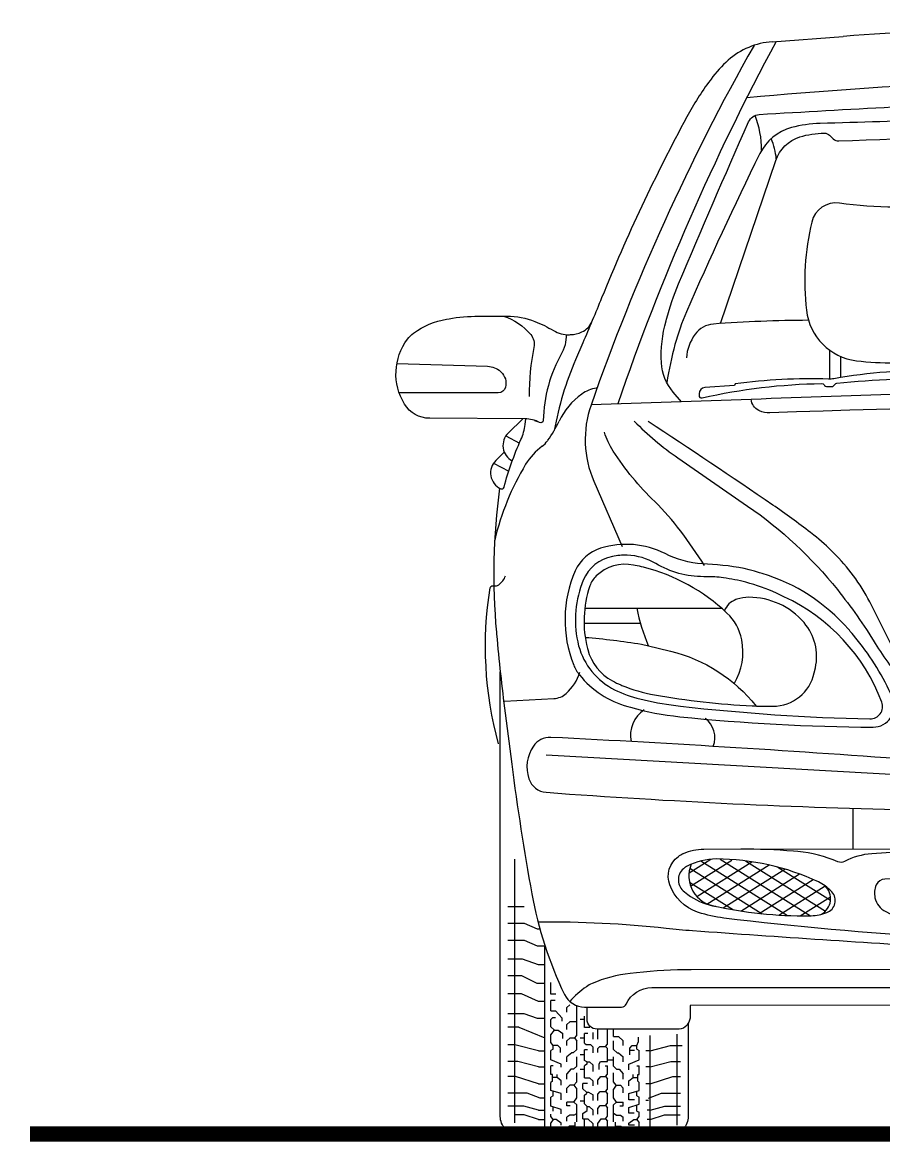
# Model space of a CAD drawing. Header units: millimetres. Extents: x -2250 to 8913, y -2502 to 1972.
# Drawn here: x -2250 to -1131, y 511 to 1965 of the extents above; entities that cross this region are included whole.
import ezdxf

# ---------------------------------------------------------------- set-up
doc = ezdxf.new("R2010")
doc.units = ezdxf.units.MM
doc.layers.add('interni', color=1, linetype='Continuous')

msp = doc.modelspace()

# ---------------------------------------------------------------- linework, layer by layer
for p, q in [((-1276.1, 1940.2), (-1183.7, 1947.1)), ((-1503.4, 1490.4), (-1504.5, 1490.3)), ((-1584.6, 1448.3), (-1579.7, 1446.6)), ((-1567.3, 1422.5), (-1567.8, 1421.8))]:
    msp.add_line(p, q)
at = {"color": 1}
for p, q in [((-1621.8, 1428.3), (-1604.1, 1418.9)), ((-1637.8, 1392.7), (-1618.1, 1382.3)), ((-1569.6, 1014), (-1071.4, 985.9)), ((-1171.2, 944.4), (-1171.1, 891.6))]:
    msp.add_line(p, q, dxfattribs=at)
at = {"color": 30}
for p, q in [((-1519.4, 1204.2), (-1341.8, 1204.4)), ((-1520.3, 1185), (-1447.2, 1185.1)), ((-1610.4, 535.7), (-1610.4, 878.3)), ((-1384, 860.4), (-1355.6, 878.3)), ((-1381.9, 843.4), (-1328.6, 876.9)), ((-1374.1, 830), (-1302.5, 875)), ((-1368.8, 876), (-1256.1, 805.1)), ((-1343.7, 878.5), (-1226.4, 804.7)), ((-1310.8, 876.2), (-1206.8, 810.8)), ((-1382.9, 866.5), (-1289, 807.5)), ((-1361, 819.9), (-1280.1, 870.8)), ((-1339.7, 815), (-1259.6, 865.4)), ((-1316.9, 811), (-1240.6, 859.1)), ((-1268.7, 868), (-1200.3, 824.9)), ((-1383.2, 848.4), (-1326.1, 812.5)), ((-1292.8, 807.9), (-1222.8, 851.9)), ((-1267.2, 805.7), (-1207.1, 843.5)), ((-1239.6, 804.7), (-1200.3, 829.4)), ((-1619.2, 817), (-1598, 817)), ((-1619.2, 795.2), (-1598, 795.2)), ((-1598, 795.2), (-1581.3, 788)), ((-1581.3, 788), (-1577.9, 788)), ((-1619.2, 773.2), (-1598, 773.2)), ((-1598, 773.2), (-1581.3, 765.9)), ((-1581.3, 765.9), (-1571.2, 765.9)), ((-1571.1, 529), (-1571.1, 765.5)), ((-1619.2, 748.9), (-1600.5, 748.9)), ((-1600.5, 748.9), (-1580.1, 741.4)), ((-1619.2, 727.1), (-1601.6, 727.1)), ((-1601.6, 727.1), (-1581.8, 717.4)), ((-1580.1, 741.4), (-1571.1, 741.4)), ((-1581.8, 717.4), (-1571.1, 717.4)), ((-1563.3, 702.8), (-1563.3, 718.3)), ((-1619.2, 704), (-1601.8, 704)), ((-1601.8, 704), (-1580, 693.9)), ((-1556.8, 702.8), (-1563.3, 702.8)), ((-1580, 693.9), (-1571.1, 693.9)), ((-1563.3, 681.4), (-1563.3, 694.7)), ((-1557.7, 694.7), (-1563.3, 694.7)), ((-1538.6, 689.2), (-1542.5, 685.7)), ((-1542.5, 679.4), (-1542.5, 685.7)), ((-1529.8, 649.4), (-1529.8, 688.1)), ((-1619.2, 677.7), (-1598.5, 677.7)), ((-1598.5, 677.7), (-1581.1, 671.9)), ((-1581.1, 671.9), (-1571.1, 671.9)), ((-1563.3, 681.4), (-1557.3, 681.4)), ((-1563.3, 670.2), (-1560.9, 672.8)), ((-1563.3, 660.6), (-1563.3, 670.2)), ((-1560.9, 672.8), (-1557.5, 672.8)), ((-1557.3, 681.4), (-1548.7, 671.9)), ((-1548.7, 667.9), (-1548.7, 671.9)), ((-1525.6, 670.6), (-1519.7, 670.6)), ((-1519.7, 659.7), (-1519.7, 674.3)), ((-1605, 660.1), (-1619.2, 660.1)), ((-1605, 660.1), (-1571.1, 646.3)), ((-1563.3, 660.6), (-1558.8, 656.4)), ((-1563.3, 650.3), (-1558.8, 656.4)), ((-1558.8, 656.4), (-1553.9, 656.4)), ((-1553.9, 656.4), (-1548, 651.8)), ((-1538.6, 666.9), (-1542.5, 663.4)), ((-1542.5, 657.1), (-1542.5, 663.4)), ((-1529.8, 666.9), (-1538.6, 666.9)), ((-1513, 659.7), (-1519.7, 659.7)), ((-1502.5, 644.4), (-1502.5, 657.5)), ((-1489.7, 638), (-1489.7, 657.5)), ((-1482.3, 648), (-1482.3, 657.5)), ((-1563.3, 640.4), (-1563.3, 650.3)), ((-1560.5, 636.2), (-1563.3, 640.4)), ((-1548, 645.6), (-1548, 651.8)), ((-1538.6, 645.9), (-1542.5, 642.4)), ((-1542.5, 636.1), (-1542.5, 642.4)), ((-1532.9, 645.9), (-1538.6, 645.9)), ((-1532.9, 645.9), (-1529.8, 649.4)), ((-1532.9, 645.9), (-1529.8, 642.4)), ((-1529.8, 631), (-1529.8, 642.4)), ((-1525.4, 646.4), (-1519.7, 646.4)), ((-1515.6, 652), (-1519.7, 652)), ((-1519.7, 639.5), (-1519.7, 652)), ((-1508.3, 644.6), (-1508.3, 653.2)), ((-1482.3, 648), (-1475.7, 648)), ((-1482.3, 631), (-1482.3, 642.4)), ((-1475.7, 648), (-1469.5, 642.4)), ((-1469.5, 636.1), (-1469.5, 642.4)), ((-1451.6, 636.2), (-1449.8, 641.3)), ((-1449.8, 641.3), (-1449.8, 647.3)), ((-1434.7, 528.1), (-1434.7, 649.3)), ((-1399.5, 532.6), (-1399.5, 650.8)), ((-1610.4, 637.2), (-1619.2, 637.2)), ((-1579.5, 629.4), (-1610.4, 637.2)), ((-1579.5, 629.4), (-1571.1, 629.4)), ((-1560.5, 631.4), (-1563.3, 629.9)), ((-1563.3, 617.5), (-1563.3, 629.9)), ((-1554.4, 636.2), (-1560.5, 636.2)), ((-1560.5, 631.4), (-1560.5, 636.2)), ((-1551, 632.9), (-1554.4, 636.2)), ((-1551, 627.1), (-1551, 632.9)), ((-1536.4, 626.8), (-1542.5, 621.4)), ((-1534.5, 626.8), (-1536.4, 626.8)), ((-1529.8, 631), (-1534.5, 626.8)), ((-1519.7, 639.5), (-1517.6, 637.7)), ((-1515.8, 630.6), (-1519.7, 630.6)), ((-1519.7, 617), (-1519.7, 630.6)), ((-1517.6, 637.7), (-1512, 637.7)), ((-1512, 637.7), (-1508.3, 634.2)), ((-1508.3, 626.9), (-1508.3, 634.2)), ((-1502.5, 632.3), (-1500, 635.2)), ((-1502.5, 627.2), (-1502.5, 632.3)), ((-1500, 635.2), (-1492.4, 635.2)), ((-1492.4, 635.2), (-1489.7, 638)), ((-1492.4, 635.2), (-1489.7, 632.4)), ((-1489.7, 615.5), (-1489.7, 632.4)), ((-1482.3, 631), (-1477.5, 626.8)), ((-1477.5, 626.8), (-1475.6, 626.8)), ((-1475.6, 626.8), (-1469.5, 621.4)), ((-1461.1, 632.9), (-1457.7, 636.2)), ((-1461.1, 624.3), (-1461.1, 632.9)), ((-1454.8, 629.9), (-1461.1, 629.9)), ((-1457.7, 636.2), (-1451.6, 636.2)), ((-1451.6, 631.4), (-1451.6, 636.2)), ((-1451.6, 631.4), (-1448.7, 629.9)), ((-1448.7, 617.5), (-1448.7, 629.9)), ((-1434.7, 629.4), (-1440, 629.4)), ((-1434.7, 629.4), (-1408.1, 636.1)), ((-1408.1, 636.1), (-1392.8, 636.1)), ((-1606.5, 615.3), (-1619.2, 615.3)), ((-1579.5, 608.5), (-1606.5, 615.3)), ((-1550, 612), (-1563.3, 617.5)), ((-1550, 608), (-1550, 612)), ((-1542.5, 615.1), (-1542.5, 621.4)), ((-1529.8, 609.6), (-1529.8, 621.4)), ((-1525.5, 624.6), (-1519.8, 624.6)), ((-1516.9, 615.2), (-1519.7, 617)), ((-1516.9, 611.9), (-1519.7, 609.9)), ((-1516.9, 615.2), (-1513.4, 615.2)), ((-1516.9, 615.2), (-1516.9, 611.9)), ((-1513.4, 615.2), (-1508.3, 610.6)), ((-1500.9, 612.3), (-1499, 615.5)), ((-1500.9, 605.2), (-1500.9, 612.3)), ((-1499, 615.5), (-1489.7, 615.5)), ((-1489.7, 617.8), (-1482.3, 617.8)), ((-1482.3, 609.6), (-1482.3, 621.4)), ((-1469.5, 615.1), (-1469.5, 621.4)), ((-1462, 612), (-1448.7, 617.5)), ((-1462, 604.5), (-1462, 612)), ((-1434.7, 608.5), (-1407.7, 615.3)), ((-1407.7, 615.3), (-1395, 615.3)), ((-1609.3, 596.2), (-1619.2, 596.2)), ((-1579.5, 586.4), (-1609.3, 596.2)), ((-1579.5, 608.5), (-1571.1, 608.5)), ((-1560.5, 609.9), (-1563.3, 609.9)), ((-1563.3, 598.7), (-1563.3, 609.9)), ((-1561.4, 598.7), (-1563.3, 598.7)), ((-1561.4, 589.8), (-1561.4, 598.7)), ((-1555.4, 594.6), (-1555.4, 598.6)), ((-1537.3, 605.6), (-1542.5, 599.6)), ((-1542.5, 592.7), (-1542.5, 599.6)), ((-1534, 605.6), (-1537.3, 605.6)), ((-1529.8, 609.6), (-1534, 605.6)), ((-1529.8, 589.1), (-1529.8, 600.8)), ((-1519.7, 605.3), (-1525.3, 605.3)), ((-1519.7, 594.5), (-1519.7, 609.9)), ((-1508.3, 602.7), (-1508.3, 610.6)), ((-1493.1, 609.9), (-1489.7, 609.9)), ((-1492.3, 595.9), (-1489.7, 598.9)), ((-1489.7, 598.9), (-1489.7, 609.9)), ((-1482.3, 609.6), (-1478.1, 605.6)), ((-1482.3, 589.1), (-1482.3, 600.8)), ((-1478.1, 605.6), (-1474.8, 605.6)), ((-1474.8, 605.6), (-1469.5, 599.6)), ((-1469.5, 592.7), (-1469.5, 599.6)), ((-1456.7, 594.6), (-1456.7, 598.6)), ((-1451.6, 609.9), (-1448.7, 609.9)), ((-1450.6, 589.8), (-1450.6, 598.7)), ((-1450.6, 598.7), (-1448.7, 598.7)), ((-1448.7, 598.7), (-1448.7, 609.9)), ((-1434.7, 608.5), (-1440, 608.5)), ((-1434.7, 586.4), (-1404.9, 596.2)), ((-1404.9, 596.2), (-1395, 596.2)), ((-1579.5, 586.4), (-1571.1, 586.4)), ((-1561.4, 589.8), (-1563.3, 588.2)), ((-1563.3, 577.9), (-1563.3, 588.2)), ((-1555.4, 594.6), (-1561.4, 594.6)), ((-1550, 590.4), (-1555.4, 594.6)), ((-1550, 584.9), (-1550, 590.4)), ((-1538.8, 584.9), (-1542.5, 580.7)), ((-1533.4, 584.9), (-1538.8, 584.9)), ((-1533.4, 584.9), (-1529.8, 589.1)), ((-1533.4, 584.9), (-1529.8, 579.7)), ((-1522, 579.9), (-1522, 587.1)), ((-1515.9, 587.1), (-1522, 587.1)), ((-1519.7, 594.5), (-1513.3, 594.5)), ((-1513.3, 594.5), (-1508.3, 590.1)), ((-1508.3, 583.8), (-1508.3, 590.1)), ((-1502.5, 591.1), (-1498.4, 595.9)), ((-1502.5, 585.6), (-1502.5, 591.1)), ((-1498.4, 595.9), (-1492.3, 595.9)), ((-1492.3, 595.9), (-1489.7, 592.9)), ((-1489.7, 579.6), (-1489.7, 592.9)), ((-1478.6, 584.9), (-1482.3, 589.1)), ((-1478.6, 584.9), (-1482.3, 579.7)), ((-1478.6, 584.9), (-1473.2, 584.9)), ((-1473.2, 584.9), (-1469.5, 580.7)), ((-1462, 590.4), (-1456.7, 594.6)), ((-1462, 583.7), (-1462, 590.4)), ((-1456.7, 594.6), (-1450.6, 594.6)), ((-1450.6, 589.8), (-1448.7, 588.2)), ((-1448.7, 577.9), (-1448.7, 588.2)), ((-1434.7, 586.4), (-1440, 586.4)), ((-1594.4, 574.3), (-1619.2, 574.3)), ((-1577.3, 568), (-1594.4, 574.3)), ((-1571.1, 568), (-1577.3, 568)), ((-1550, 574), (-1563.3, 577.9)), ((-1560.5, 570.7), (-1563.3, 569)), ((-1563.3, 557.4), (-1563.3, 569)), ((-1560.5, 570.7), (-1560.5, 577.1)), ((-1550, 565.7), (-1550, 574)), ((-1542.5, 575), (-1542.5, 580.7)), ((-1533.6, 562.7), (-1529.8, 568.1)), ((-1529.8, 568.1), (-1529.8, 579.7)), ((-1522, 579.9), (-1517.2, 575.8)), ((-1519.7, 571.9), (-1517.2, 573.8)), ((-1519.7, 560.4), (-1519.7, 571.9)), ((-1517.2, 575.8), (-1514.5, 575.8)), ((-1517.2, 575.8), (-1517.2, 573.8)), ((-1514.5, 575.8), (-1508.3, 572.1)), ((-1508.3, 564.8), (-1508.3, 572.1)), ((-1502.5, 573), (-1499.2, 576.6)), ((-1502.5, 564.8), (-1502.5, 573)), ((-1499.2, 576.6), (-1492.3, 576.6)), ((-1492.3, 576.6), (-1489.7, 579.6)), ((-1492.3, 576.6), (-1489.7, 573.6)), ((-1489.7, 561.4), (-1489.7, 573.6)), ((-1482.3, 568.1), (-1482.3, 579.7)), ((-1478.4, 562.7), (-1482.3, 568.1)), ((-1469.5, 575), (-1469.5, 580.7)), ((-1462, 574), (-1448.7, 577.9)), ((-1462, 565.7), (-1462, 574)), ((-1451.6, 570.7), (-1451.6, 577.1)), ((-1451.6, 570.7), (-1448.7, 569)), ((-1448.7, 559.9), (-1448.7, 569)), ((-1436.8, 568), (-1419.7, 574.3)), ((-1419.7, 574.3), (-1395, 574.3)), ((-1598.7, 557.4), (-1619.2, 557.4)), ((-1579.5, 552.3), (-1598.7, 557.4)), ((-1550, 553.1), (-1563.3, 557.4)), ((-1560.5, 551.2), (-1560.5, 556.5)), ((-1550, 547.4), (-1550, 553.1)), ((-1542.5, 557.9), (-1542.5, 562.7)), ((-1533.6, 562.7), (-1542.5, 562.7)), ((-1538.3, 557.9), (-1542.5, 557.9)), ((-1529.8, 559.2), (-1533.6, 562.7)), ((-1529.8, 537), (-1529.8, 559.2)), ((-1525.6, 564.6), (-1519.7, 564.6)), ((-1516.2, 556.9), (-1519.7, 560.4)), ((-1516.3, 552), (-1516.2, 556.9)), ((-1516.2, 556.9), (-1513.7, 556.9)), ((-1513.7, 556.9), (-1508.3, 552.1)), ((-1502.5, 554.3), (-1499.3, 558.4)), ((-1502.5, 547.2), (-1502.5, 554.3)), ((-1499.3, 558.4), (-1492.3, 558.4)), ((-1492.3, 558.4), (-1489.7, 561.4)), ((-1492.3, 558.4), (-1489.7, 555.4)), ((-1489.7, 544.3), (-1489.7, 555.4)), ((-1482.3, 559.2), (-1478.4, 562.7)), ((-1482.3, 537), (-1482.3, 559.2)), ((-1478.4, 562.7), (-1469.5, 562.7)), ((-1473.7, 557.9), (-1469.5, 557.9)), ((-1469.5, 557.9), (-1469.5, 562.7)), ((-1454.9, 565.7), (-1462, 565.7)), ((-1462, 555.6), (-1448.7, 559.9)), ((-1462, 548.5), (-1462, 555.6)), ((-1451.6, 551.2), (-1451.6, 559)), ((-1440, 565.2), (-1436.8, 565.2)), ((-1434.7, 552.3), (-1415.5, 557.4)), ((-1415.5, 557.4), (-1395, 557.4)), ((-1598.1, 546.1), (-1610.4, 546.1)), ((-1579.5, 540), (-1598.1, 546.1)), ((-1579.5, 552.3), (-1571.1, 552.3)), ((-1579.5, 540), (-1571.1, 540)), ((-1563.3, 544.1), (-1563.3, 547.2)), ((-1560.5, 540), (-1563.3, 544.1)), ((-1560.5, 540), (-1563.3, 535.8)), ((-1556.4, 540), (-1560.5, 540)), ((-1550, 535.5), (-1556.4, 540)), ((-1538.8, 546), (-1542.5, 543.1)), ((-1542.5, 537.9), (-1542.5, 543.1)), ((-1533.4, 546), (-1538.8, 546)), ((-1533.4, 546), (-1529.8, 548)), ((-1522, 541), (-1522, 547.9)), ((-1522, 541), (-1515.4, 541)), ((-1521.8, 547.9), (-1516.3, 552)), ((-1519.7, 528.7), (-1519.7, 541)), ((-1515.4, 541), (-1508.3, 534.6)), ((-1508.3, 545.8), (-1508.3, 552.1)), ((-1502.5, 534.9), (-1498, 541.2)), ((-1498, 541.2), (-1492.3, 541.2)), ((-1492.3, 541.2), (-1489.7, 544.3)), ((-1492.3, 541.2), (-1489.7, 538.2)), ((-1489.7, 529.3), (-1489.7, 538.2)), ((-1478.6, 546), (-1482.3, 548)), ((-1478.6, 546), (-1473.2, 546)), ((-1473.2, 546), (-1469.5, 543.1)), ((-1469.5, 537.9), (-1469.5, 543.1)), ((-1455.1, 548.5), (-1462, 548.5)), ((-1462, 535.5), (-1455.6, 540)), ((-1455.6, 540), (-1451.6, 540)), ((-1451.6, 551.2), (-1448.7, 549.6)), ((-1451.6, 540), (-1448.7, 544.1)), ((-1451.6, 540), (-1448.7, 535.8)), ((-1448.7, 544.1), (-1448.7, 549.6)), ((-1434.7, 552.3), (-1438.5, 552.3)), ((-1434.7, 540), (-1438.5, 540)), ((-1434.7, 540), (-1416, 546.1)), ((-1416, 546.1), (-1395.4, 546.1)), ((-1563.3, 529.5), (-1563.3, 535.8)), ((-1550, 532.7), (-1550, 535.5)), ((-1539.4, 531.4), (-1542.5, 528.6)), ((-1542.5, 525.5), (-1542.5, 528.6)), ((-1532.3, 531.4), (-1539.4, 531.4)), ((-1532.3, 536.9), (-1532.3, 531.4)), ((-1508.3, 531.6), (-1508.3, 534.6)), ((-1502.5, 529.2), (-1502.5, 534.9)), ((-1479.8, 536.9), (-1479.8, 531.4)), ((-1479.8, 531.4), (-1472.6, 531.4)), ((-1472.6, 531.4), (-1469.5, 528.6)), ((-1469.5, 525.5), (-1469.5, 528.6)), ((-1462, 532.7), (-1462, 535.5)), ((-1454.9, 532.7), (-1462, 532.7)), ((-1448.7, 529.5), (-1448.7, 535.8))]:
    msp.add_line(p, q, dxfattribs=at)
for points in [[(-1276.1, 1940.2, 0.163924), (-1333.1, 1916.1, 0.051691), (-1355.4, 1891.7), (-1356.7, 1890, 0.036277), (-1386.8, 1842.6, 0.026943), (-1497.5, 1607.5, -0.004919), (-1522, 1548.9), (-1531.4, 1527.2, 0.056813), (-1559, 1435.4)], [(-1299.6, 1935.4, 0.044951), (-1511.3, 1468, 0.188706), (-1507.6, 1369.2), (-1470.8, 1284.6)], [(-1543.2, 1559.7), (-1544.4, 1550.1, -0.096481), (-1549.1, 1536, 0.123168), (-1573.4, 1448.1, -0.565888), (-1578.2, 1445.4, 0.127809), (-1597.1, 1450.4), (-1720.7, 1451, -0.259215), (-1753.5, 1469.5, -0.308066), (-1749.6, 1553.7, -0.073309), (-1741.6, 1561.7, -0.116144), (-1699, 1579.8), (-1695.7, 1580.4, -0.042519), (-1657.5, 1583.7), (-1620.3, 1583.8, -0.095816), (-1584.2, 1576.9, -0.038081), (-1560, 1565, 0.140199), (-1539.4, 1559.6), (-1538, 1559.7, 0.103991), (-1523.1, 1563.2, 0.185956), (-1510.3, 1576.6)], [(59.7, 1468.5, 0.000539), (-355.7, 1482.6, 0.016378), (-1095.8, 1482.6, 0.000539), (-1511.2, 1468.5)], [(-1630.1, 1360.3, 0.055083), (-1634.2, 1173.3), (-1633.9, 1170.6, 0.009978), (-1622.8, 1068.1), (-1614.3, 1001.9, 0.012743), (-1588.2, 833.3, 0.067498), (-1545.8, 702.7, 0.288574), (-1519.6, 686.2), (-1471.5, 686.3, 0.293213), (-1465.6, 690.1, -0.293619), (-1432.2, 711.6), (-19.3, 711.6, -0.293619), (14.1, 690.1, 0.293213), (20, 686.3), (68.1, 686.2, 0.288574), (94.3, 702.7, 0.067498), (136.7, 833.3, 0.012743), (162.8, 1001.9), (171.3, 1068.1, 0.009978), (182.4, 1170.6), (182.7, 1173.3, 0.01452), (185.6, 1222.7, 0.01452)], [(-1631.4, 1028.2, -0.106693), (-1642.3, 1230.8, -0.367917), (-1639.1, 1233.5), (-1634.9, 1233.5, 0.160857), (-1631, 1234.8, 0.144144), (-1622.3, 1246.3)], [(-1385, 665.1), (-1385, 544, -0.414214), (-1407.6, 521.4), (-1606.5, 521.4, -0.414214), (-1629.1, 544), (-1629.1, 1121.7)], [(64.9, 686.2), (64.9, 670.4, -0.414214), (52, 657.5), (-54.5, 657.5, -0.228368), (-64.6, 662.4, -0.018195), (-65.7, 663.9, -0.151123), (-69.1, 674.9), (-69.1, 688.4), (-353.6, 688.8), (-357.2, 685.4), (-496, 685.6), (-497.8, 683.9), (-953.7, 683.9), (-955.5, 685.6), (-1094.3, 685.4), (-1097.8, 688.8), (-1382.4, 688.4), (-1382.4, 674.9, -0.151123), (-1385.8, 663.9, -0.018195), (-1386.9, 662.4, -0.228368), (-1397, 657.5), (-1503.5, 657.5, -0.414214), (-1516.4, 670.4), (-1516.4, 686.2)]]:
    msp.add_lwpolyline(points, format="xyb")
at = {"color": 40}
for points in [[(-142.5, 1867.4, 0.019809), (-706.1, 1895.5, 0.005082), (-745.4, 1895.5, 0.019809), (-1309, 1867.4)], [(-1393.9, 1472.6), (-1404.5, 1485.1, -0.162648), (-1419.8, 1523.1, -0.082738), (-1413.9, 1577.8), (-1413.4, 1579.8, -0.031357), (-1397.5, 1625.6, -0.005135), (-1306.7, 1836.1, -0.280297), (-1292.9, 1845.7, -0.003741), (-946.4, 1864, -0.126246), (-927.5, 1860.1, -0.085654), (-902.1, 1841.6, 0.193666), (-875.6, 1829.9, 0.016758), (-575.9, 1829.9, 0.193666), (-549.4, 1841.6, -0.085654), (-524, 1860.1, -0.126246), (-505.1, 1864, -0.003741), (-158.6, 1845.7, -0.280297), (-144.8, 1836.1, -0.005135), (-54, 1625.6, -0.031357), (-38.1, 1579.8), (-37.6, 1577.8, -0.082738), (-31.7, 1523.1, -0.162648), (-47, 1485.1), (-57.6, 1472.6)], [(-1623.9, 1406.9), (-1634.9, 1396.2, 0.527303), (-1628.6, 1359.6, 0.466874), (-1624.1, 1361.7, -0.043517), (-1602.3, 1423.3, 0.079717), (-1596.8, 1443), (-1596, 1450.4)], [(-1599.7, 1450.4), (-1618.8, 1431.8, 0.510861), (-1613.5, 1395.7)], [(-463.9, 891.9), (-86.5, 891.3, -0.104876), (-60.3, 885.7), (-59.9, 885.5, -0.053141), (-53.7, 882, -0.334147), (-42.5, 844.8, -0.2268), (-78.4, 809.7), (-79.8, 809.2, -0.052134), (-112.6, 801.8, -0.02985), (-672.5, 768.3), (-779, 768.3, -0.02985), (-1338.9, 801.8, -0.052134), (-1371.7, 809.2), (-1373.1, 809.7, -0.2268), (-1409, 844.8, -0.334147), (-1397.8, 882, -0.053141), (-1391.6, 885.5), (-1391.2, 885.7, -0.104876), (-1365, 891.3), (-987.6, 891.9)]]:
    msp.add_lwpolyline(points, format="xyb", dxfattribs=at)
at = {"color": 1}
for points in [[(-1624.8, 1583.8, -0.133368), (-1589.6, 1559.9, -0.234143), (-1585.4, 1543.2, 0.057491), (-1591.5, 1479.4)], [(-1763.4, 1522.2), (-1645.6, 1518.6, -0.178905), (-1629, 1511.9), (-1628.2, 1511.2, -0.279092), (-1622.4, 1491.5, -0.340485), (-1631.7, 1484.2), (-1760.5, 1484)], [(-1058.5, 1512.7, 0.050773), (-1195.9, 1502.4, -0.053098), (-1202.7, 1501.9, 0.043806), (-1324.1, 1495.6), (-1324.8, 1493.6), (-1363.5, 1490.9, 0.393768), (-1371, 1482.8), (-1371, 1480.7, 0.481151), (-1367.1, 1477.6, -0.051839), (-1211.5, 1496.2, -0.25964), (-1208.7, 1494.7), (-1208, 1493.7, 0.255413), (-1205.3, 1492.2), (-1198.6, 1492.2, 0.208926), (-1196.3, 1493.2), (-1194.2, 1495.5, -0.180484), (-1192.2, 1496.5, -0.070413), (-896.9, 1487.3)], [(-148.3, 1475.7, -0.267684), (-158.1, 1461.3), (-158.8, 1460.9, -0.122273), (-172.5, 1458, 0.018581), (-1279, 1458, -0.122273), (-1292.7, 1460.9), (-1293.4, 1461.3, -0.267684), (-1303.2, 1475.7)], [(-1455.1, 1447.3, 0.047972), (-1398.4, 1399.5), (-1307.9, 1337.1, -0.072921), (-1191.4, 1228.5, -0.032081), (-1142.2, 1158.4, 0.025692), (-1123.5, 1131, 0.000883), (-1105.7, 1107.6)], [(-14.6, 1446.7, 0.004945), (-176.2, 1338.4, 0.01568), (-225.3, 1302.6), (-229.5, 1299.3, 0.034359), (-255.3, 1276.1), (-258.6, 1272.8, 0.07699), (-304.3, 1208.3), (-326.8, 1163.3, -0.026686), (-364.3, 1097.4), (-366.9, 1093.3, -0.218798), (-420.8, 1058.8, -0.035761), (-713, 1039, 0.001983), (-738.5, 1039, -0.035761), (-1030.7, 1058.8, -0.218798), (-1084.6, 1093.3), (-1087.2, 1097.4, -0.026686), (-1124.7, 1163.3), (-1147.1, 1208.3, 0.07699), (-1192.9, 1272.8), (-1196.2, 1276.1, 0.034359), (-1222, 1299.3), (-1226.2, 1302.6, 0.01568), (-1275.3, 1338.4, 0.004945), (-1436.9, 1446.7)], [(-1363.9, 1259.7, 0.019104), (-1395, 1304.7, 0.039443), (-1428.6, 1342.9, -0.056931), (-1482.4, 1408.4, -0.070083), (-1493.8, 1432.9), (-1493.8, 1433)], [(-1325.2, 1106.3, 0.181901), (-1315.6, 1163.4, 0.157373), (-1334.8, 1198.1, 0.126008), (-1443.2, 1257.6, 0.014157), (-1453.9, 1260), (-1456.1, 1260.4, 0.244787), (-1504.6, 1246.2, 0.120269), (-1512.8, 1233.3, 0.145509), (-1515.9, 1152.2), (-1515.5, 1150.6, 0.208908), (-1483.6, 1109.9, 0.027021), (-1472.7, 1104.7), (-1471.3, 1104.1, 0.052895), (-1428.8, 1091.8, 0.032128), (-1301.9, 1077.5, 0.012156), (-1279.9, 1077), (-1275.2, 1077, 0.351157), (-1221.4, 1120.2), (-1219.9, 1126.7, 0.236611), (-1234.7, 1185.6, 0.218733), (-1306.4, 1218.5, 0.081632), (-1321.9, 1215.9), (-1323.1, 1215.5, 0.226476), (-1338, 1201)], [(-1518.8, 1166.5, -0.020734), (-1445.9, 1157.6, -0.019955), (-1438.3, 1156.1), (-1407.9, 1148.6, -0.165705), (-1297, 1077.3)], [(-1623.8, 1083.6), (-1559.4, 1087, 0.171608), (-1543.5, 1093.6, 0.137456), (-1526, 1121.2)], [(-990.7, 891.9, 0.015815), (-1102.9, 888.2), (-1146.8, 885.3, 0.107249), (-1182.1, 875.2, -0.230632), (-1190.6, 874.9, 0.083012), (-1242.6, 888.1), (-1248.4, 888.6, 0.021195), (-1316.8, 891.4)], [(-987, 856.8, 0.008736), (-1129.7, 852.4, 0.283689), (-1140.9, 844.8, 0.156084), (-1142.6, 828.3, 0.234348), (-1128.5, 810.2, 0.085499), (-1029.6, 782.1), (-988.5, 777.7, 0.023555), (-836.8, 768.7)], [(128.7, 796.5, 0.029721), (-37.6, 788.3, -0.008954), (-72.1, 785.2, -0.003552), (-410.3, 762.9, -0.008906), (-525.2, 758.2), (-567.6, 757.2, -0.011507), (-883.9, 757.2), (-926.3, 758.2, -0.008906), (-1041.2, 762.9, -0.003552), (-1379.3, 785.2, -0.008954), (-1413.9, 788.3, 0.029721), (-1580.1, 796.5)], [(87.4, 693.5, 0.054753), (65.9, 712.7, 0.05429), (58.5, 716.8, 0.072666), (9, 729.8), (0.6, 730.7, 0.027482), (-70.2, 734.7), (-677.4, 735.6, 0.000749), (-774.1, 735.6), (-1381.3, 734.7, 0.027482), (-1452.1, 730.7), (-1460.5, 729.8, 0.072666), (-1510, 716.8, 0.05429), (-1517.3, 712.7, 0.054753), (-1538.9, 693.5)]]:
    msp.add_lwpolyline(points, format="xyb", dxfattribs=at)
at = {"color": 40}
for points in [[(-1460.2, 1075.6, 0.042062), (-1396, 1063.4, 0.024588), (-1145, 1049.9, 0.542465), (-1119.8, 1088.2, 0.068006), (-1165.7, 1163.4), (-1172.2, 1171.4, 0.008797), (-1177, 1177.1, 0.139419), (-1288.9, 1249.5), (-1292.3, 1250.5, 0.057223), (-1346.9, 1260.6), (-1366.6, 1262, -0.09977), (-1415.2, 1275.3, 0.194172), (-1498.8, 1282.3, 0.216931), (-1531.7, 1252.9, 0.202259), (-1533.7, 1130.5, 0.073518), (-1526.3, 1117.8, 0.157107), (-1463.7, 1076.6)], [(-1060.5, 947.6, 0.572328), (-1056, 996.7), (-1056.6, 997.2, 0.138072), (-1082.9, 1006.7, 0.005841), (-1563.5, 1036.6, 0.263659), (-1586.2, 1025.2, 0.231426), (-1592, 982.8, 0.302933), (-1569.4, 965.2, 0.013679), (-1084.5, 942.3, 0.115397), (-1061.5, 947.2)]]:
    msp.add_lwpolyline(points, format="xyb", close=True, dxfattribs=at)
at = {"color": 1}
for points in [[(-1521.3, 1240.8, 0.153291), (-1528.6, 1160.8), (-1528.5, 1160.3, 0.214273), (-1484.6, 1100.6, 0.069523), (-1451.8, 1087.7), (-1442.4, 1085.4, 0.03091), (-1395.3, 1077.1, 0.022498), (-1149.2, 1060.5, 0.531273), (-1133.7, 1082.3, 0.196197), (-1260.7, 1219.3), (-1270.6, 1223.9, 0.046535), (-1310.1, 1238, 0.027836), (-1339.4, 1243.8, 0.035033), (-1361.9, 1245.3), (-1365, 1245.3, -0.134892), (-1427.2, 1262.3, 0.126704), (-1464.3, 1273.1, 0.055964), (-1483.5, 1271.6, 0.250565)], [(-1390.1, 835.9), (-1385.6, 832.6, 0.105479), (-1353.6, 817.9, 0.057566), (-1227.9, 804.7, 0.079416), (-1207.8, 808.1), (-1205.1, 809, 0.545508), (-1198.5, 835.7), (-1199.4, 836.7, 0.094904), (-1216.1, 848.8, 0.109141), (-1348.4, 878.6, 0.123556), (-1386.5, 869.1), (-1387.5, 868.6, 0.060135), (-1391.4, 865.9, 0.474743)]]:
    msp.add_lwpolyline(points, format="xyb", close=True, dxfattribs=at)
at = {"color": 5, "const_width": 20}
msp.add_lwpolyline([(-2239.7, 521.4), (8902.6, 521.4)], dxfattribs=at)
for centre, radius, start, end in [((-693.9, -4546.2), 6511.8, 90.48412, 94.31392), ((-1497, 1445.7), 45.2, 99.4601, 125.343), ((-1470.5, 1408.2), 91.1, 125.343, 154.7081), ((-1698.8, 1516.1), 161.4, 324.5382, 334.7081), ((-1527, 1349.7), 80.7, 126.2335, 148.9818), ((-1593, 1439.7), 30.9, 306.2335, 324.5382), ((-1300, 1213.2), 345.6, 148.9818, 166.6816)]:
    msp.add_arc(centre, radius, start, end)
at = {"color": 40}
msp.add_arc((1475.6, 460.4), 3119.9, 151.6768, 161.1233, dxfattribs=at)
at = {"color": 30}
for centre, radius, start, end in [((-1166.2, 1266), 292.4, 192.1969, 202.1517), ((-1344.8, 856.4), 39.4, 156.9772, 263.2839), ((-1223.3, 827), 23.1, 299.3991, 45.9983)]:
    msp.add_arc(centre, radius, start, end, dxfattribs=at)
at = {"color": 1}
for centre, radius, start, end in [((-1420.8, 1039.4), 39.2, 122.9263, 192.2503), ((-1381.5, 1036.2), 31, 338.5159, 54.0054)]:
    msp.add_arc(centre, radius, start, end, dxfattribs=at)
at = {"layer": 'interni'}
for p, q in [((-1201.1, 1501.9), (-1201.1, 1539.4)), ((-1187.1, 1503.9), (-1187.1, 1531.4))]:
    msp.add_line(p, q, dxfattribs=at)
msp.add_lwpolyline([(-903.2, 1842.8, 0.000565), (-1213.9, 1834, 0.058387), (-1251, 1828.6, 0.2158), (-1292.2, 1794.8, 0.012299), (-1387.3, 1589.2, 0.034824), (-1402.3, 1546.8, 0.029249), (-1412.8, 1497.6)], format="xyb", dxfattribs=at)
at = {"layer": 'interni', "color": 30}
for points in [[(-1343.3, 1574.2), (-1271.4, 1785.8, -0.239061), (-1240.1, 1816.5, -0.07596), (-1208.3, 1821.4, -0.19311), (-1201.6, 1818.7), (-1196.7, 1814, 0.201607), (-1189.7, 1811.4, 0.002872), (-904.5, 1822.8, -0.200745), (-897.5, 1820.3), (-892.4, 1815.5, 0.188827), (-885.8, 1812.9), (-869.5, 1812.9, 0.236371), (-861.8, 1816.8), (-852.5, 1829.2)], [(-1228.9, 1578.3, 0.017294), (-1352.4, 1573.5, 0.222121), (-1376.2, 1560.2, 0.136747), (-1387.5, 1529.4)]]:
    msp.add_lwpolyline(points, format="xyb", dxfattribs=at)
at = {"layer": 'interni'}
msp.add_lwpolyline([(-1009.4, 1706, 0.387761), (-1045.4, 1730.5, -0.07078), (-1188.7, 1730.5, 0.387761), (-1224.7, 1706, 0.086598), (-1231.6, 1591.3, 0.347574), (-1166.6, 1525.9, 0.059919), (-1067.5, 1525.9, 0.347574), (-1002.6, 1591.3, 0.086598)], format="xyb", close=True, dxfattribs=at)
for centre, radius, start, end in [((-1421.1, 1798.2), 131.4, 0.4565, 20.6217), ((-1356.9, 1779.9), 86.6, 5.388, 23.4082)]:
    msp.add_arc(centre, radius, start, end, dxfattribs=at)

doc.saveas('drawing.dxf')
